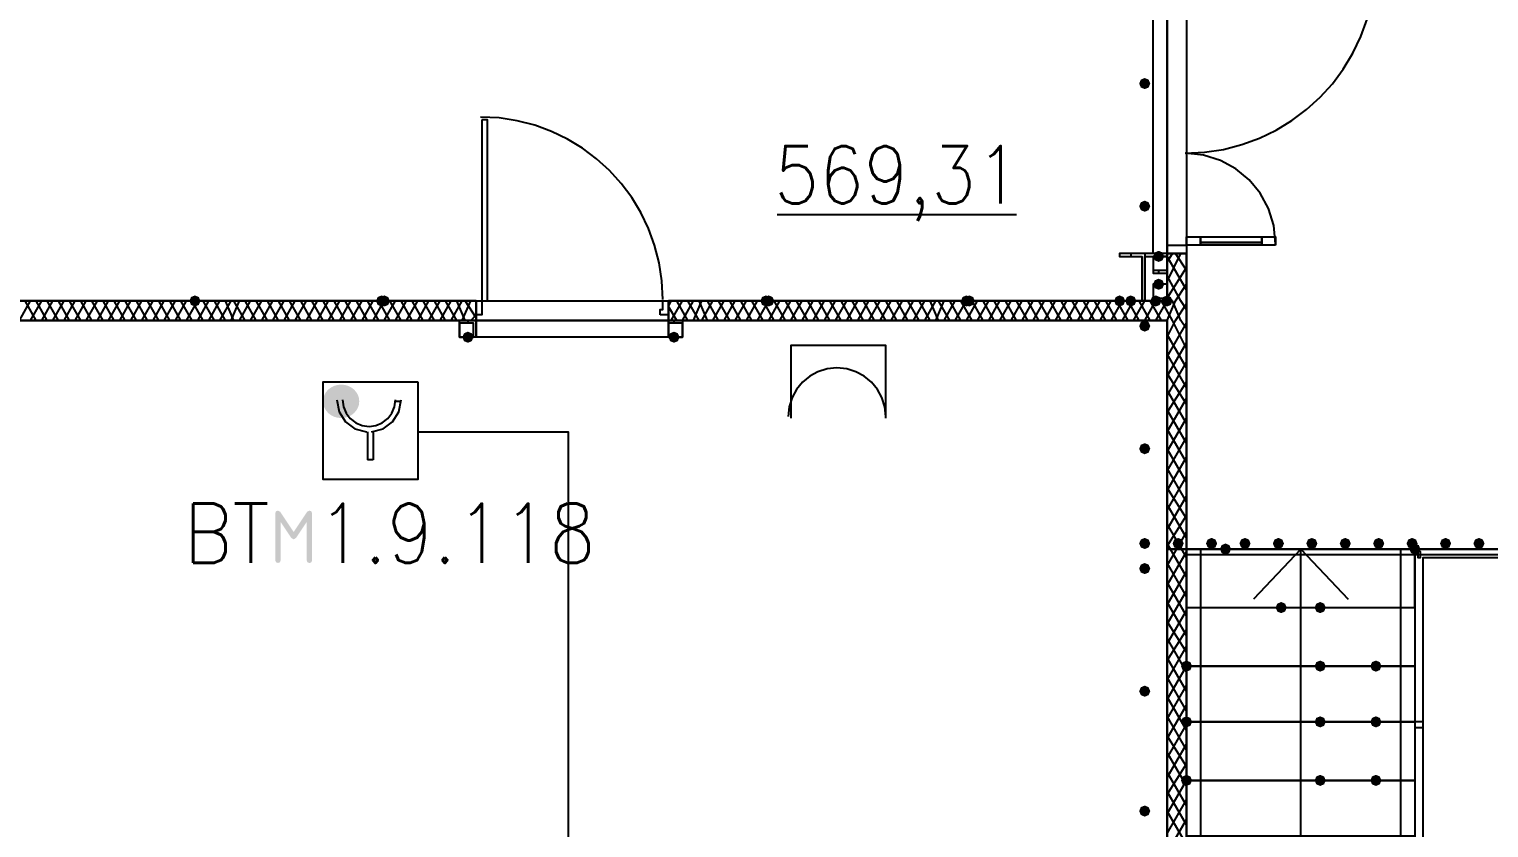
# Model space of a CAD drawing. Header units: millimetres. Extents: x 0 to 420, y 0 to 297.
# Drawn here: x 224.9 to 247.08, y 132.38 to 144.5 of the extents above; entities that cross this region are included whole.
import ezdxf

# ---------------------------------------------------------------- set-up
doc = ezdxf.new("R2010")
doc.units = ezdxf.units.MM
doc.layers.get('0').update_dxf_attribs({"linetype": 'CONTINUOUS'})
doc.styles.get("Standard").update_dxf_attribs({"font": 'STANDARD'})

msp = doc.modelspace()

# ---------------------------------------------------------------- hatches: boundary and pattern name
at = {"true_color": 0x000007}
for points in [[(241.935, 143.679333), (241.910129, 143.619537), (241.850333, 143.594667), (241.790538, 143.619537), (241.765667, 143.679333), (241.790537, 143.739129), (241.850333, 143.764), (241.910129, 143.739129)], [(241.935, 141.816667), (241.910129, 141.756871), (241.850333, 141.732), (241.790538, 141.756871), (241.765667, 141.816667), (241.790537, 141.876462), (241.850333, 141.901333), (241.910129, 141.876463)], [(242.146667, 141.054667), (242.121796, 140.994871), (242.062, 140.97), (242.002204, 140.994871), (241.977333, 141.054667), (242.002204, 141.114462), (242.062, 141.139333), (242.121796, 141.114463)], [(242.146667, 140.631333), (242.121796, 140.571537), (242.062, 140.546667), (242.002204, 140.571537), (241.977333, 140.631333), (242.002204, 140.691129), (242.062, 140.716), (242.121796, 140.691129)], [(241.554, 140.377333), (241.529129, 140.317537), (241.469333, 140.292667), (241.409538, 140.317537), (241.384667, 140.377333), (241.409537, 140.437129), (241.469333, 140.462), (241.529129, 140.437129)], [(241.723333, 140.377333), (241.698463, 140.317537), (241.638667, 140.292667), (241.578871, 140.317537), (241.554, 140.377333), (241.578871, 140.437129), (241.638667, 140.462), (241.698462, 140.437129)], [(242.104333, 140.377333), (242.079463, 140.317537), (242.019667, 140.292667), (241.959871, 140.317537), (241.935, 140.377333), (241.959871, 140.437129), (242.019667, 140.462), (242.079462, 140.437129)], [(242.273667, 140.377333), (242.248796, 140.317537), (242.189, 140.292667), (242.129204, 140.317537), (242.104333, 140.377333), (242.129204, 140.437129), (242.189, 140.462), (242.248796, 140.437129)], [(241.935, 139.996333), (241.910129, 139.936537), (241.850333, 139.911667), (241.790538, 139.936537), (241.765667, 139.996333), (241.790537, 140.056129), (241.850333, 140.081), (241.910129, 140.056129)], [(231.648, 139.827), (231.623129, 139.767204), (231.563333, 139.742333), (231.503537, 139.767204), (231.478667, 139.827), (231.503537, 139.886796), (231.563333, 139.911667), (231.623129, 139.886796)], [(234.780667, 139.827), (234.755796, 139.767204), (234.696, 139.742333), (234.636204, 139.767204), (234.611333, 139.827), (234.636204, 139.886796), (234.696, 139.911667), (234.755796, 139.886796)], [(241.935, 138.133667), (241.910129, 138.073871), (241.850333, 138.049), (241.790538, 138.073871), (241.765667, 138.133667), (241.790537, 138.193462), (241.850333, 138.218333), (241.910129, 138.193463)], [(229.154634, 137.193954), (229.184399, 137.184032), (229.194321, 137.154267), (229.194321, 136.437687), (229.184399, 136.407921), (229.154634, 136.397999), (229.124868, 136.407921), (229.114946, 136.437687), (229.114946, 137.023078), (228.952338, 136.779992), (228.915957, 136.756289), (228.878475, 136.779992), (228.716969, 137.023078), (228.716969, 136.437687), (228.707047, 136.407921), (228.677281, 136.397999), (228.647033, 136.407921), (228.637042, 136.437687), (228.637042, 137.154267), (228.647033, 137.184032), (228.677281, 137.193954), (228.712008, 137.174111), (228.915957, 136.868186), (229.121009, 137.176315)], [(241.935, 136.694333), (241.910129, 136.634537), (241.850333, 136.609667), (241.790538, 136.634537), (241.765667, 136.694333), (241.790537, 136.754129), (241.850333, 136.779), (241.910129, 136.754129)], [(242.443, 136.694333), (242.418129, 136.634537), (242.358333, 136.609667), (242.298538, 136.634537), (242.273667, 136.694333), (242.298537, 136.754129), (242.358333, 136.779), (242.418129, 136.754129)], [(242.951, 136.694333), (242.926129, 136.634537), (242.866333, 136.609667), (242.806538, 136.634537), (242.781667, 136.694333), (242.806537, 136.754129), (242.866333, 136.779), (242.926129, 136.754129)], [(243.459, 136.694333), (243.434129, 136.634537), (243.374333, 136.609667), (243.314538, 136.634537), (243.289667, 136.694333), (243.314537, 136.754129), (243.374333, 136.779), (243.434129, 136.754129)], [(243.967, 136.694333), (243.942129, 136.634537), (243.882333, 136.609667), (243.822538, 136.634537), (243.797667, 136.694333), (243.822537, 136.754129), (243.882333, 136.779), (243.942129, 136.754129)], [(244.475, 136.694333), (244.450129, 136.634537), (244.390333, 136.609667), (244.330537, 136.634537), (244.305667, 136.694333), (244.330537, 136.754129), (244.390333, 136.779), (244.450129, 136.754129)], [(244.983, 136.694333), (244.958129, 136.634537), (244.898333, 136.609667), (244.838538, 136.634537), (244.813667, 136.694333), (244.838537, 136.754129), (244.898333, 136.779), (244.958129, 136.754129)], [(245.491, 136.694333), (245.466129, 136.634537), (245.406333, 136.609667), (245.346538, 136.634537), (245.321667, 136.694333), (245.346537, 136.754129), (245.406333, 136.779), (245.466129, 136.754129)], [(245.999, 136.694333), (245.974129, 136.634537), (245.914333, 136.609667), (245.854537, 136.634537), (245.829667, 136.694333), (245.854537, 136.754129), (245.914333, 136.779), (245.974129, 136.754129)], [(246.507, 136.694333), (246.482129, 136.634537), (246.422333, 136.609667), (246.362537, 136.634537), (246.337667, 136.694333), (246.362537, 136.754129), (246.422333, 136.779), (246.482129, 136.754129)], [(247.015, 136.694333), (246.990129, 136.634537), (246.930333, 136.609667), (246.870538, 136.634537), (246.845667, 136.694333), (246.870537, 136.754129), (246.930333, 136.779), (246.990129, 136.754129)], [(241.935, 136.313333), (241.910129, 136.253537), (241.850333, 136.228667), (241.790538, 136.253537), (241.765667, 136.313333), (241.790537, 136.373129), (241.850333, 136.398), (241.910129, 136.373129)], [(241.935, 134.450667), (241.910129, 134.390871), (241.850333, 134.366), (241.790538, 134.390871), (241.765667, 134.450667), (241.790537, 134.510462), (241.850333, 134.535333), (241.910129, 134.510463)], [(241.935, 132.630333), (241.910129, 132.570538), (241.850333, 132.545667), (241.790538, 132.570538), (241.765667, 132.630333), (241.790537, 132.690129), (241.850333, 132.715), (241.910129, 132.690129)]]:
    msp.add_hatch(color=0, dxfattribs=at).paths.add_polyline_path(points, flags=0)
at = {"true_color": 0x0000fe}
for points in [[(227.499333, 140.377333), (227.474463, 140.317537), (227.414667, 140.292667), (227.354871, 140.317537), (227.33, 140.377333), (227.354871, 140.437129), (227.414667, 140.462), (227.474462, 140.437129)], [(227.499333, 140.377333), (227.474463, 140.317537), (227.414667, 140.292667), (227.354871, 140.317537), (227.33, 140.377333), (227.354871, 140.437129), (227.414667, 140.462), (227.474462, 140.437129)], [(230.335667, 140.377333), (230.310796, 140.317537), (230.251, 140.292667), (230.191204, 140.317537), (230.166333, 140.377333), (230.191204, 140.437129), (230.251, 140.462), (230.310796, 140.437129)], [(230.378, 140.377333), (230.353129, 140.317537), (230.293333, 140.292667), (230.233538, 140.317537), (230.208667, 140.377333), (230.233537, 140.437129), (230.293333, 140.462), (230.353129, 140.437129)], [(236.177667, 140.377333), (236.152796, 140.317537), (236.093, 140.292667), (236.033204, 140.317537), (236.008333, 140.377333), (236.033204, 140.437129), (236.093, 140.462), (236.152796, 140.437129)], [(236.22, 140.377333), (236.195129, 140.317537), (236.135333, 140.292667), (236.075538, 140.317537), (236.050667, 140.377333), (236.075537, 140.437129), (236.135333, 140.462), (236.195129, 140.437129)], [(239.225667, 140.377333), (239.200796, 140.317537), (239.141, 140.292667), (239.081204, 140.317537), (239.056333, 140.377333), (239.081204, 140.437129), (239.141, 140.462), (239.200796, 140.437129)], [(239.268, 140.377333), (239.243129, 140.317537), (239.183333, 140.292667), (239.123538, 140.317537), (239.098667, 140.377333), (239.123537, 140.437129), (239.183333, 140.462), (239.243129, 140.437129)], [(242.273667, 140.377333), (242.248796, 140.317537), (242.189, 140.292667), (242.129204, 140.317537), (242.104333, 140.377333), (242.129204, 140.437129), (242.189, 140.462), (242.248796, 140.437129)], [(243.162667, 136.609667), (243.137796, 136.549871), (243.078, 136.525), (243.018204, 136.549871), (242.993333, 136.609667), (243.018204, 136.669462), (243.078, 136.694333), (243.137796, 136.669463)], [(246.041333, 136.609667), (246.016462, 136.549871), (245.956667, 136.525), (245.896871, 136.549871), (245.872, 136.609667), (245.896871, 136.669462), (245.956667, 136.694333), (246.016462, 136.669463)], [(246.041333, 136.609667), (246.016462, 136.549871), (245.956667, 136.525), (245.896871, 136.549871), (245.872, 136.609667), (245.896871, 136.669462), (245.956667, 136.694333), (246.016462, 136.669463)], [(244.009333, 135.720667), (243.984463, 135.660871), (243.924667, 135.636), (243.864871, 135.660871), (243.84, 135.720667), (243.864871, 135.780462), (243.924667, 135.805333), (243.984462, 135.780463)], [(244.602, 135.720667), (244.577129, 135.660871), (244.517333, 135.636), (244.457538, 135.660871), (244.432667, 135.720667), (244.457537, 135.780462), (244.517333, 135.805333), (244.577129, 135.780463)], [(242.57, 134.831667), (242.545129, 134.771871), (242.485333, 134.747), (242.425538, 134.771871), (242.400667, 134.831667), (242.425537, 134.891462), (242.485333, 134.916333), (242.545129, 134.891463)], [(244.602, 134.831667), (244.577129, 134.771871), (244.517333, 134.747), (244.457538, 134.771871), (244.432667, 134.831667), (244.457537, 134.891462), (244.517333, 134.916333), (244.577129, 134.891463)], [(245.448667, 134.831667), (245.423796, 134.771871), (245.364, 134.747), (245.304204, 134.771871), (245.279333, 134.831667), (245.304204, 134.891462), (245.364, 134.916333), (245.423796, 134.891463)], [(242.57, 133.985), (242.545129, 133.925204), (242.485333, 133.900333), (242.425538, 133.925204), (242.400667, 133.985), (242.425537, 134.044796), (242.485333, 134.069667), (242.545129, 134.044796)], [(242.57, 133.985), (242.545129, 133.925204), (242.485333, 133.900333), (242.425538, 133.925204), (242.400667, 133.985), (242.425537, 134.044796), (242.485333, 134.069667), (242.545129, 134.044796)], [(244.602, 133.985), (244.577129, 133.925204), (244.517333, 133.900333), (244.457538, 133.925204), (244.432667, 133.985), (244.457537, 134.044796), (244.517333, 134.069667), (244.577129, 134.044796)], [(245.448667, 133.985), (245.423796, 133.925204), (245.364, 133.900333), (245.304204, 133.925204), (245.279333, 133.985), (245.304204, 134.044796), (245.364, 134.069667), (245.423796, 134.044796)], [(242.57, 133.096), (242.545129, 133.036204), (242.485333, 133.011333), (242.425538, 133.036204), (242.400667, 133.096), (242.425537, 133.155796), (242.485333, 133.180667), (242.545129, 133.155796)], [(242.57, 133.096), (242.545129, 133.036204), (242.485333, 133.011333), (242.425538, 133.036204), (242.400667, 133.096), (242.425537, 133.155796), (242.485333, 133.180667), (242.545129, 133.155796)], [(244.602, 133.096), (244.577129, 133.036204), (244.517333, 133.011333), (244.457538, 133.036204), (244.432667, 133.096), (244.457537, 133.155796), (244.517333, 133.180667), (244.577129, 133.155796)], [(245.448667, 133.096), (245.423796, 133.036204), (245.364, 133.011333), (245.304204, 133.036204), (245.279333, 133.096), (245.304204, 133.155796), (245.364, 133.180667), (245.423796, 133.155796)]]:
    msp.add_hatch(color=0, dxfattribs=at).paths.add_polyline_path(points, flags=0)
at = {"true_color": 0x000007}
h = msp.add_hatch(color=0, dxfattribs=at)
h.paths.add_polyline_path([(224.578333, 140.377333), (231.690333, 140.377333)], flags=0)
h.paths.add_polyline_path([(231.690333, 140.377333), (224.578333, 140.377333)], flags=0)
h = msp.add_hatch(color=0, dxfattribs=at)
h.paths.add_polyline_path([(234.611333, 140.377333), (242.189, 140.377333)], flags=0)
h.paths.add_polyline_path([(242.189, 140.377333), (234.611333, 140.377333)], flags=0)
at = {"true_color": 0x000001}
h = msp.add_hatch(color=0, dxfattribs=at)
edge = h.paths.add_edge_path(flags=0)
edge.add_ellipse((229.637167, 138.853333), major_axis=(0.275167, 0), ratio=0.923077, start_angle=0, end_angle=360)

# ---------------------------------------------------------------- linework, layer by layer
at = {"color": 0, "true_color": 0x000007}
for points in [[(392.938, 222.25), (258.868333, 222.25), (258.868333, 191.219667), (242.189, 191.219667), (242.189, 222.25), (108.119333, 222.25), (108.119333, 105.579333), (242.189, 105.579333), (242.189, 136.609667), (258.868333, 136.609667), (258.868333, 105.579333), (392.938, 105.579333)], [(242.189, 221.869), (242.189, 191.219667), (258.868333, 191.219667), (258.868333, 221.869), (392.557, 221.869), (392.557, 105.918), (258.868333, 105.918), (258.868333, 136.609667), (242.189, 136.609667), (242.189, 105.918), (108.500333, 105.918), (108.500333, 221.869)], [(231.775, 143.129), (231.775, 140.377333), (231.859667, 140.377333), (231.859667, 143.129)], [(242.485333, 141.351), (242.697, 141.351), (242.697, 141.224), (242.485333, 141.224)], [(243.628333, 141.266333), (242.697, 141.266333), (242.697, 141.351), (243.628333, 141.351)], [(243.84, 141.224), (243.628333, 141.224), (243.628333, 141.351), (243.84, 141.351)], [(242.189, 141.097), (241.469333, 141.097), (241.469333, 141.054667), (241.808, 141.054667), (241.808, 140.377333), (241.469333, 140.377333), (242.189, 140.377333), (241.850333, 140.377333), (241.850333, 141.054667), (242.189, 141.054667)], [(242.189, 141.224), (242.485333, 141.224), (242.485333, 141.097), (242.189, 141.097)], [(242.189, 141.097), (242.485333, 141.097)], [(243.628333, 141.224), (242.697, 141.224), (242.697, 141.266333), (243.628333, 141.266333)], [(242.189, 141.054667), (241.977333, 141.054667), (241.977333, 140.843), (242.189, 140.843), (242.189, 141.054667), (241.977333, 141.054667), (241.977333, 140.800667), (242.189, 140.800667)], [(242.189, 140.631333), (241.977333, 140.631333), (241.977333, 140.419667), (242.189, 140.419667), (242.189, 140.631333), (241.977333, 140.631333), (241.977333, 140.377333), (242.189, 140.377333)], [(224.578333, 140.377333), (231.690333, 140.377333)], [(231.690333, 140.377333), (224.578333, 140.377333)], [(231.690333, 140.377333), (224.578333, 140.377333), (231.690333, 140.377333), (224.578333, 140.377333)], [(231.690333, 140.165667), (231.690333, 140.377333), (231.775, 140.377333), (231.775, 140.250333), (231.775, 140.165667)], [(234.484333, 140.165667), (234.484333, 140.250333), (234.526667, 140.250333), (234.526667, 140.377333), (234.611333, 140.377333), (234.611333, 140.165667)], [(234.611333, 140.377333), (242.189, 140.377333)], [(242.189, 140.377333), (234.611333, 140.377333)], [(234.611333, 140.377333), (242.189, 140.377333)], [(234.611333, 140.377333), (242.189, 140.377333)], [(231.436333, 140.081), (231.690333, 140.081), (231.690333, 139.827), (231.436333, 139.827)], [(231.436333, 140.038667), (231.436333, 139.827), (231.648, 139.827), (231.648, 140.038667)], [(234.611333, 140.081), (234.823, 140.081), (234.823, 139.827), (234.611333, 139.827)], [(234.611333, 140.038667), (234.611333, 139.827), (234.823, 139.827), (234.823, 140.038667)], [(242.485333, 124.417667), (242.485333, 136.609667), (242.697, 136.609667), (242.697, 124.417667)], [(245.956667, 135.720667), (245.956667, 136.609667), (242.485333, 136.609667), (242.485333, 135.720667), (245.956667, 135.720667), (245.956667, 134.831667), (242.485333, 134.831667), (242.485333, 135.720667)], [(245.745, 124.417667), (245.745, 136.609667), (245.956667, 136.609667), (245.956667, 124.417667)], [(246.083667, 120.946333), (246.083667, 113.157), (245.956667, 113.157), (245.956667, 120.946333), (245.956667, 113.157), (246.083667, 113.157), (246.083667, 120.946333), (246.083667, 123.613333), (246.083667, 136.482667), (254.973667, 136.482667), (254.973667, 123.613333), (254.973667, 120.946333), (254.973667, 113.157), (255.100667, 113.157), (255.100667, 120.946333), (255.100667, 123.613333), (255.100667, 136.609667), (245.956667, 136.609667), (245.956667, 123.613333), (245.956667, 120.946333), (245.956667, 113.157), (246.083667, 113.157)], [(245.999, 136.609667), (245.999, 136.567333), (245.999, 136.525), (245.999, 136.482667), (246.041333, 136.482667), (246.041333, 136.525), (246.041333, 136.567333)], [(242.485333, 134.831667), (245.956667, 134.831667), (245.956667, 133.985), (242.485333, 133.985)], [(242.485333, 133.985), (245.956667, 133.985), (245.956667, 133.096), (242.485333, 133.096)], [(246.083667, 133.985), (245.956667, 133.985), (245.956667, 133.900333), (246.083667, 133.900333)], [(242.485333, 133.096), (245.956667, 133.096), (245.956667, 132.249333), (242.485333, 132.249333)]]:
    msp.add_lwpolyline(points, close=True, dxfattribs=at)
at = {"color": 0, "true_color": 0x0000fe}
msp.add_lwpolyline([(242.189, 221.869), (108.500333, 221.869), (108.500333, 105.918), (242.189, 105.918), (242.189, 136.609667), (258.868333, 136.609667), (258.868333, 105.918), (392.557, 105.918), (392.557, 221.869), (258.868333, 221.869), (258.868333, 191.219667), (242.189, 191.219667)], close=True, dxfattribs=at)
at = {"color": 0, "true_color": 0x000008}
for points in [[(120.734667, 187.452), (120.734667, 140.377333), (242.189, 140.377333), (242.189, 187.452)], [(242.485333, 145.880667), (242.485333, 136.525), (258.572, 136.525), (258.572, 145.880667)]]:
    msp.add_lwpolyline(points, close=True, dxfattribs=at)
at = {"color": 0, "true_color": 0x000007}
for points in [[(241.977333, 143.340667), (241.977333, 145.626667), (242.062, 145.626667)], [(242.062, 145.626667), (242.189, 145.626667), (242.189, 143.340667)], [(242.464167, 142.621), (242.760661, 142.635971), (243.04859, 142.679913), (243.326496, 142.751369), (243.592921, 142.84888), (243.846409, 142.97099), (244.0855, 143.11624), (244.308739, 143.283174), (244.514666, 143.470334), (244.701826, 143.676261), (244.86876, 143.8995), (245.01401, 144.138591), (245.13612, 144.392078), (245.233631, 144.658504), (245.305087, 144.93641), (245.349029, 145.224339), (245.364, 145.520833)], [(242.062, 141.097), (241.977333, 141.097), (241.977333, 143.340667)], [(242.189, 143.340667), (242.189, 141.097), (242.062, 141.097)], [(234.526667, 140.3985), (234.512351, 140.682009), (234.470333, 140.957327), (234.402007, 141.223061), (234.308766, 141.477818), (234.192004, 141.720204), (234.053114, 141.948824), (233.893491, 142.162286), (233.714528, 142.359195), (233.517619, 142.538158), (233.304157, 142.697781), (233.075537, 142.83667), (232.833151, 142.953432), (232.578395, 143.046674), (232.31266, 143.115), (232.037342, 143.157018), (231.753833, 143.171333)], [(243.84, 141.245167), (243.812048, 141.522442), (243.731879, 141.780699), (243.605026, 142.014403), (243.437024, 142.218024), (243.233403, 142.386026), (242.999699, 142.512879), (242.741442, 142.593048), (242.464167, 142.621)], [(236.262333, 141.689667), (239.903, 141.689667)], [(241.469333, 141.097), (241.469333, 141.054667)], [(241.638667, 141.097), (241.638667, 141.054667)], [(241.850333, 141.097), (241.850333, 140.377333)], [(242.019667, 141.097), (242.019667, 141.054667)], [(242.189, 140.97), (242.273667, 141.097)], [(242.189, 140.673667), (242.400667, 141.097)], [(242.189, 141.097), (242.189, 141.054667)], [(242.485333, 141.097), (242.189, 141.097)], [(242.189, 141.097), (242.189, 140.377333)], [(242.485333, 140.843), (242.316, 141.097)], [(242.485333, 140.377333), (242.485333, 141.097)], [(243.628333, 141.266333), (242.697, 141.266333)], [(242.485333, 140.546667), (242.189, 141.054667)], [(242.189, 140.419667), (242.485333, 140.885333)], [(242.062, 140.843), (242.062, 140.800667)], [(242.400667, 140.377333), (242.189, 140.758333)], [(242.273667, 140.377333), (242.189, 140.462)], [(242.316, 140.377333), (242.485333, 140.631333)], [(231.690333, 140.377333), (217.212333, 140.377333)], [(231.690333, 140.377333), (224.578333, 140.377333), (231.690333, 140.377333), (224.578333, 140.377333)], [(224.747667, 140.081), (224.917, 140.377333)], [(225.001667, 140.081), (224.832333, 140.377333)], [(224.917, 140.081), (225.086333, 140.377333)], [(225.171, 140.081), (225.001667, 140.377333)], [(225.086333, 140.081), (225.255667, 140.377333)], [(225.340333, 140.081), (225.171, 140.377333)], [(225.255667, 140.081), (225.425, 140.377333)], [(225.509667, 140.081), (225.340333, 140.377333)], [(225.425, 140.081), (225.594333, 140.377333)], [(225.679, 140.081), (225.509667, 140.377333)], [(225.594333, 140.081), (225.763667, 140.377333)], [(225.848333, 140.081), (225.679, 140.377333)], [(225.763667, 140.081), (225.933, 140.377333)], [(226.017667, 140.081), (225.848333, 140.377333)], [(225.933, 140.081), (226.102333, 140.377333)], [(226.187, 140.081), (226.017667, 140.377333)], [(226.102333, 140.081), (226.271667, 140.377333)], [(226.356333, 140.081), (226.187, 140.377333)], [(226.271667, 140.081), (226.441, 140.377333)], [(226.525667, 140.081), (226.356333, 140.377333)], [(226.441, 140.081), (226.610333, 140.377333)], [(226.695, 140.081), (226.525667, 140.377333)], [(226.610333, 140.081), (226.779667, 140.377333)], [(226.864333, 140.081), (226.695, 140.377333)], [(226.779667, 140.081), (226.949, 140.377333)], [(227.033667, 140.081), (226.864333, 140.377333)], [(226.949, 140.081), (227.118333, 140.377333)], [(227.203, 140.081), (227.033667, 140.377333)], [(227.118333, 140.081), (227.287667, 140.377333)], [(227.372333, 140.081), (227.203, 140.377333)], [(227.287667, 140.081), (227.457, 140.377333)], [(227.541667, 140.081), (227.372333, 140.377333)], [(227.457, 140.081), (227.626333, 140.377333)], [(227.711, 140.081), (227.541667, 140.377333)], [(227.626333, 140.081), (227.795667, 140.377333)], [(227.880333, 140.081), (227.711, 140.377333)], [(227.795667, 140.081), (227.965, 140.377333)], [(228.007333, 140.081), (227.880333, 140.377333)], [(227.965, 140.081), (228.092, 140.377333)], [(228.176667, 140.081), (228.007333, 140.377333)], [(228.092, 140.081), (228.261333, 140.377333)], [(228.346, 140.081), (228.176667, 140.377333)], [(228.261333, 140.081), (228.430667, 140.377333)], [(228.515333, 140.081), (228.346, 140.377333)], [(228.430667, 140.081), (228.6, 140.377333)], [(228.684667, 140.081), (228.515333, 140.377333)], [(228.6, 140.081), (228.769333, 140.377333)], [(228.854, 140.081), (228.684667, 140.377333)], [(228.769333, 140.081), (228.938667, 140.377333)], [(229.023333, 140.081), (228.854, 140.377333)], [(228.938667, 140.081), (229.108, 140.377333)], [(229.192667, 140.081), (229.023333, 140.377333)], [(229.108, 140.081), (229.277333, 140.377333)], [(229.362, 140.081), (229.192667, 140.377333)], [(229.277333, 140.081), (229.446667, 140.377333)], [(229.531333, 140.081), (229.362, 140.377333)], [(229.446667, 140.081), (229.616, 140.377333)], [(229.700667, 140.081), (229.531333, 140.377333)], [(229.616, 140.081), (229.785333, 140.377333)], [(229.87, 140.081), (229.700667, 140.377333)], [(229.785333, 140.081), (229.954667, 140.377333)], [(230.039333, 140.081), (229.87, 140.377333)], [(229.954667, 140.081), (230.124, 140.377333)], [(230.208667, 140.081), (230.039333, 140.377333)], [(230.124, 140.081), (230.293333, 140.377333)], [(230.378, 140.081), (230.208667, 140.377333)], [(230.293333, 140.081), (230.462667, 140.377333)], [(230.547333, 140.081), (230.378, 140.377333)], [(230.462667, 140.081), (230.632, 140.377333)], [(230.716667, 140.081), (230.547333, 140.377333)], [(230.632, 140.081), (230.801333, 140.377333)], [(230.886, 140.081), (230.716667, 140.377333)], [(230.801333, 140.081), (230.970667, 140.377333)], [(231.055333, 140.081), (230.886, 140.377333)], [(230.970667, 140.081), (231.14, 140.377333)], [(231.224667, 140.081), (231.055333, 140.377333)], [(231.14, 140.081), (231.309333, 140.377333)], [(231.394, 140.081), (231.224667, 140.377333)], [(231.309333, 140.081), (231.478667, 140.377333)], [(231.521, 140.081), (231.394, 140.377333)], [(231.478667, 140.081), (231.605667, 140.377333)], [(231.690333, 140.123333), (231.521, 140.377333)], [(231.690333, 140.377333), (231.690333, 140.165667), (231.690333, 140.081)], [(231.690333, 140.081), (231.690333, 140.165667), (231.690333, 140.377333), (231.690333, 140.165667)], [(234.611333, 140.292667), (234.653667, 140.377333)], [(234.611333, 140.377333), (242.189, 140.377333), (234.611333, 140.377333), (242.189, 140.377333)], [(234.611333, 140.377333), (234.611333, 140.165667), (234.611333, 140.081)], [(234.611333, 140.081), (234.611333, 140.165667), (234.611333, 140.377333), (234.611333, 140.165667)], [(242.189, 140.377333), (234.611333, 140.377333)], [(234.738333, 140.081), (234.611333, 140.292667)], [(234.653667, 140.081), (234.823, 140.377333)], [(234.907667, 140.081), (234.738333, 140.377333)], [(234.823, 140.081), (234.992333, 140.377333)], [(235.077, 140.081), (234.907667, 140.377333)], [(234.992333, 140.081), (235.119333, 140.377333)], [(235.204, 140.081), (235.077, 140.377333)], [(235.119333, 140.081), (235.288667, 140.377333)], [(235.373333, 140.081), (235.204, 140.377333)], [(235.288667, 140.081), (235.458, 140.377333)], [(235.542667, 140.081), (235.373333, 140.377333)], [(235.458, 140.081), (235.627333, 140.377333)], [(235.712, 140.081), (235.542667, 140.377333)], [(235.627333, 140.081), (235.796667, 140.377333)], [(235.881333, 140.081), (235.712, 140.377333)], [(235.796667, 140.081), (235.966, 140.377333)], [(236.050667, 140.081), (235.881333, 140.377333)], [(235.966, 140.081), (236.135333, 140.377333)], [(236.22, 140.081), (236.050667, 140.377333)], [(236.135333, 140.081), (236.304667, 140.377333)], [(236.389333, 140.081), (236.22, 140.377333)], [(236.304667, 140.081), (236.474, 140.377333)], [(236.558667, 140.081), (236.389333, 140.377333)], [(236.474, 140.081), (236.643333, 140.377333)], [(236.728, 140.081), (236.558667, 140.377333)], [(236.643333, 140.081), (236.812667, 140.377333)], [(236.897333, 140.081), (236.728, 140.377333)], [(236.812667, 140.081), (236.982, 140.377333)], [(237.066667, 140.081), (236.897333, 140.377333)], [(236.982, 140.081), (237.151333, 140.377333)], [(237.236, 140.081), (237.066667, 140.377333)], [(237.151333, 140.081), (237.320667, 140.377333)], [(237.405333, 140.081), (237.236, 140.377333)], [(237.320667, 140.081), (237.49, 140.377333)], [(237.574667, 140.081), (237.405333, 140.377333)], [(237.49, 140.081), (237.659333, 140.377333)], [(237.744, 140.081), (237.574667, 140.377333)], [(237.659333, 140.081), (237.828667, 140.377333)], [(237.913333, 140.081), (237.744, 140.377333)], [(237.828667, 140.081), (237.998, 140.377333)], [(238.082667, 140.081), (237.913333, 140.377333)], [(237.998, 140.081), (238.167333, 140.377333)], [(238.252, 140.081), (238.082667, 140.377333)], [(238.167333, 140.081), (238.336667, 140.377333)], [(238.421333, 140.081), (238.252, 140.377333)], [(238.336667, 140.081), (238.506, 140.377333)], [(238.590667, 140.081), (238.421333, 140.377333)], [(238.506, 140.081), (238.675333, 140.377333)], [(238.717667, 140.081), (238.590667, 140.377333)], [(238.675333, 140.081), (238.802333, 140.377333)], [(238.887, 140.081), (238.717667, 140.377333)], [(238.802333, 140.081), (238.971667, 140.377333)], [(239.056333, 140.081), (238.887, 140.377333)], [(238.971667, 140.081), (239.141, 140.377333)], [(239.225667, 140.081), (239.056333, 140.377333)], [(239.141, 140.081), (239.310333, 140.377333)], [(239.395, 140.081), (239.225667, 140.377333)], [(239.310333, 140.081), (239.479667, 140.377333)], [(239.564333, 140.081), (239.395, 140.377333)], [(239.479667, 140.081), (239.649, 140.377333)], [(239.733667, 140.081), (239.564333, 140.377333)], [(239.649, 140.081), (239.818333, 140.377333)], [(239.903, 140.081), (239.733667, 140.377333)], [(239.818333, 140.081), (239.987667, 140.377333)], [(240.072333, 140.081), (239.903, 140.377333)], [(239.987667, 140.081), (240.157, 140.377333)], [(240.241667, 140.081), (240.072333, 140.377333)], [(240.157, 140.081), (240.326333, 140.377333)], [(240.411, 140.081), (240.241667, 140.377333)], [(240.326333, 140.081), (240.495667, 140.377333)], [(240.580333, 140.081), (240.411, 140.377333)], [(240.495667, 140.081), (240.665, 140.377333)], [(240.749667, 140.081), (240.580333, 140.377333)], [(240.665, 140.081), (240.834333, 140.377333)], [(240.919, 140.081), (240.749667, 140.377333)], [(240.834333, 140.081), (241.003667, 140.377333)], [(241.088333, 140.081), (240.919, 140.377333)], [(241.003667, 140.081), (241.173, 140.377333)], [(241.257667, 140.081), (241.088333, 140.377333)], [(241.173, 140.081), (241.342333, 140.377333)], [(241.427, 140.081), (241.257667, 140.377333)], [(241.342333, 140.081), (241.511667, 140.377333)], [(241.596333, 140.081), (241.427, 140.377333)], [(241.511667, 140.081), (241.681, 140.377333)], [(241.765667, 140.081), (241.596333, 140.377333)], [(241.681, 140.081), (241.850333, 140.377333)], [(241.935, 140.081), (241.765667, 140.377333)], [(241.850333, 140.081), (242.019667, 140.377333)], [(242.104333, 140.081), (241.935, 140.377333)], [(242.019667, 140.081), (242.189, 140.377333)], [(242.062, 140.419667), (242.062, 140.377333)], [(242.273667, 140.081), (242.104333, 140.377333)], [(242.189, 140.081), (242.316, 140.377333)], [(242.400667, 140.081), (242.273667, 140.377333)], [(242.316, 140.081), (242.485333, 140.335)], [(242.485333, 140.250333), (242.400667, 140.377333)], [(242.485333, 140.081), (242.485333, 140.377333)], [(224.578333, 140.081), (231.690333, 140.081)], [(231.563333, 140.081), (231.563333, 140.038667)], [(231.605667, 140.081), (231.690333, 140.165667)], [(231.690333, 139.954), (231.690333, 140.081), (233.129667, 140.081)], [(233.129667, 140.081), (234.611333, 140.081), (234.611333, 139.954)], [(234.611333, 140.081), (242.189, 140.081)], [(234.696, 140.081), (234.696, 140.038667)], [(242.189, 139.827), (242.316, 140.081)], [(242.189, 140.081), (242.189, 105.579333)], [(242.189, 139.530667), (242.485333, 140.038667)], [(242.485333, 139.657667), (242.273667, 140.081)], [(242.485333, 139.954), (242.400667, 140.081)], [(242.485333, 105.579333), (242.485333, 140.081)], [(233.129667, 139.827), (231.690333, 139.827), (231.690333, 139.954)], [(234.611333, 139.954), (234.611333, 139.827), (233.129667, 139.827)], [(242.485333, 139.361333), (242.189, 139.869333)], [(242.189, 139.234333), (242.485333, 139.742333)], [(242.485333, 139.065), (242.189, 139.573)], [(242.189, 138.938), (242.485333, 139.446)], [(229.362001, 139.149666), (230.801334, 139.149666)], [(242.485333, 138.811), (242.189, 139.276667)], [(242.189, 138.684), (242.485333, 139.149667)], [(242.485333, 138.514667), (242.189, 139.022667)], [(242.189, 138.387667), (242.485333, 138.895667)], [(242.485333, 138.218333), (242.189, 138.726333)], [(242.189, 138.091333), (242.485333, 138.599333)], [(242.485333, 137.922), (242.189, 138.43)], [(242.189, 137.795), (242.485333, 138.303)], [(242.485333, 137.625667), (242.189, 138.133667)], [(242.189, 137.498667), (242.485333, 138.006667)], [(242.485333, 137.329333), (242.189, 137.837333)], [(242.189, 137.202333), (242.485333, 137.710333)], [(242.485333, 137.075333), (242.189, 137.541)], [(242.189, 136.906), (242.485333, 137.414)], [(242.485333, 136.779), (242.189, 137.287)], [(242.189, 136.652), (242.485333, 137.117667)], [(242.485333, 136.482667), (242.189, 136.990667)], [(242.189, 136.355667), (242.485333, 136.863667)], [(242.485333, 136.186333), (242.189, 136.694333)], [(242.189, 136.059333), (242.485333, 136.567333)], [(244.221, 136.609667), (243.501333, 135.847667)], [(244.221, 124.417667), (244.221, 125.264333), (244.221, 135.720667), (244.221, 136.609667), (244.940667, 135.847667)], [(245.956667, 135.720667), (245.956667, 136.609667)], [(255.100667, 136.609667), (245.956667, 136.609667)], [(255.100667, 136.609667), (245.956667, 136.609667)], [(245.956667, 136.609667), (245.956667, 123.613333)], [(245.956667, 136.609667), (245.956667, 123.613333)], [(255.100667, 136.609667), (245.956667, 136.609667)], [(255.100667, 136.609667), (245.956667, 136.609667)], [(245.956667, 136.609667), (245.956667, 123.613333)], [(245.956667, 136.609667), (245.956667, 123.613333)], [(246.083667, 136.482667), (254.973667, 136.482667)], [(246.083667, 136.482667), (254.973667, 136.482667)], [(246.083667, 123.613333), (246.083667, 136.482667)], [(246.083667, 123.613333), (246.083667, 136.482667)], [(246.083667, 136.482667), (254.973667, 136.482667)], [(246.083667, 136.482667), (254.973667, 136.482667)], [(246.083667, 123.613333), (246.083667, 136.482667)], [(246.083667, 123.613333), (246.083667, 136.482667)], [(242.485333, 135.89), (242.189, 136.398)], [(242.189, 135.763), (242.485333, 136.271)], [(242.485333, 135.593667), (242.189, 136.101667)], [(242.189, 135.466667), (242.485333, 135.974667)], [(242.485333, 135.297333), (242.189, 135.805333)], [(242.189, 135.170333), (242.485333, 135.678333)], [(242.485333, 135.720667), (242.485333, 134.831667)], [(242.485333, 135.043333), (242.189, 135.509)], [(242.189, 134.916333), (242.485333, 135.382)], [(242.485333, 134.747), (242.189, 135.255)], [(242.189, 134.62), (242.485333, 135.128)], [(242.485333, 134.450667), (242.189, 134.958667)], [(242.189, 134.323667), (242.485333, 134.831667)], [(242.485333, 134.154333), (242.189, 134.662333)], [(242.485333, 134.831667), (242.485333, 133.985)], [(242.189, 134.027333), (242.485333, 134.535333)], [(242.485333, 133.858), (242.189, 134.366)], [(242.189, 133.731), (242.485333, 134.239)], [(242.485333, 133.561667), (242.189, 134.069667)], [(242.189, 133.434667), (242.485333, 133.942667)], [(242.485333, 133.307667), (242.189, 133.773333)], [(242.485333, 133.985), (242.485333, 133.096)], [(242.189, 133.138333), (242.485333, 133.646333)], [(242.485333, 133.011333), (242.189, 133.519333)], [(242.189, 132.884333), (242.485333, 133.35)], [(242.485333, 132.715), (242.189, 133.223)], [(242.189, 132.588), (242.485333, 133.096)], [(242.485333, 132.418667), (242.189, 132.926667)], [(242.485333, 133.096), (242.485333, 132.249333)], [(242.189, 132.291667), (242.485333, 132.799667)], [(242.485333, 132.122333), (242.189, 132.630333)], [(242.189, 131.995333), (242.485333, 132.503333)]]:
    msp.add_lwpolyline(points, dxfattribs=at)
at = {"color": 0, "true_color": 0x00002b}
msp.add_lwpolyline([(224.578333, 140.081), (224.578333, 105.579333), (242.189, 105.579333), (242.189, 140.081)], close=True, dxfattribs=at)
at = {"color": 0, "true_color": 0x000006}
for points in [[(237.913334, 138.599333), (237.913334, 139.699999), (236.474001, 139.699999), (236.474001, 138.599333)], [(237.913334, 138.620711), (237.898243, 138.769982), (237.85505, 138.909008), (237.786733, 139.034814), (237.69627, 139.144422), (237.586637, 139.234855), (237.460813, 139.303136), (237.321775, 139.346287), (237.172501, 139.361333), (237.023226, 139.346287), (236.884188, 139.303136), (236.758364, 139.234855), (236.648732, 139.144422), (236.558268, 139.034814), (236.489951, 138.909008), (236.446758, 138.769982), (236.431667, 138.620711)]]:
    msp.add_lwpolyline(points, dxfattribs=at)
at = {"color": 0, "true_color": 0x000001}
msp.add_lwpolyline([(230.801334, 139.149666), (230.801334, 137.667999), (229.362001, 137.667999), (229.362001, 139.149666)], close=True, dxfattribs=at)
for points in [[(229.573667, 138.875947), (229.607823, 138.695105), (229.702768, 138.544297), (229.845505, 138.437607), (230.023036, 138.389114)], [(229.658338, 138.876159), (229.671903, 138.770903), (229.711673, 138.674382), (229.77493, 138.591332), (229.858956, 138.526486), (229.957004, 138.485861), (230.060505, 138.47232), (230.164006, 138.485861), (230.262054, 138.526486), (230.34608, 138.591332), (230.409337, 138.674382), (230.449107, 138.770903), (230.462672, 138.876159)], [(230.097945, 138.38911), (230.275493, 138.437603), (230.418228, 138.544293), (230.513163, 138.6951), (230.547313, 138.875943)], [(230.462667, 138.853333), (230.547334, 138.853333)], [(230.801334, 138.387666), (233.087334, 138.387666), (233.087334, 122.809), (215.688334, 122.809), (215.688334, 138.387666), (212.513334, 138.387666), (198.458668, 138.387666), (198.458668, 122.809), (195.114334, 122.809), (195.199001, 138.387666), (181.059668, 138.387666), (181.059668, 122.809), (177.800001, 122.809), (177.800001, 138.429999), (162.898668, 138.429999), (162.898668, 122.809), (160.316334, 122.809), (160.316334, 138.429999), (145.965334, 138.387666), (145.965334, 124.375333), (145.965334, 123.528666)], [(230.039334, 138.387666), (230.039334, 137.964333)], [(230.124001, 138.387666), (230.124001, 137.964333)], [(230.124001, 137.964333), (230.039334, 137.964333)]]:
    msp.add_lwpolyline(points, dxfattribs=at)

# ---------------------------------------------------------------- texts
at = {"color": 0, "true_color": 0x000007, "attachment_point": 1}
for s, insert, char_height, width in [('569,31', (236.22, 142.73103), 0.872032, 3.24589682), ('BT', (227.245337, 137.299567), 0.90157, 1.30226779), ('1.9.118', (229.27734, 137.299567), 0.90157, 3.20558214)]:
    msp.add_mtext(s, dxfattribs=dict(at, insert=insert, char_height=char_height, width=width))

doc.saveas('drawing.dxf')
